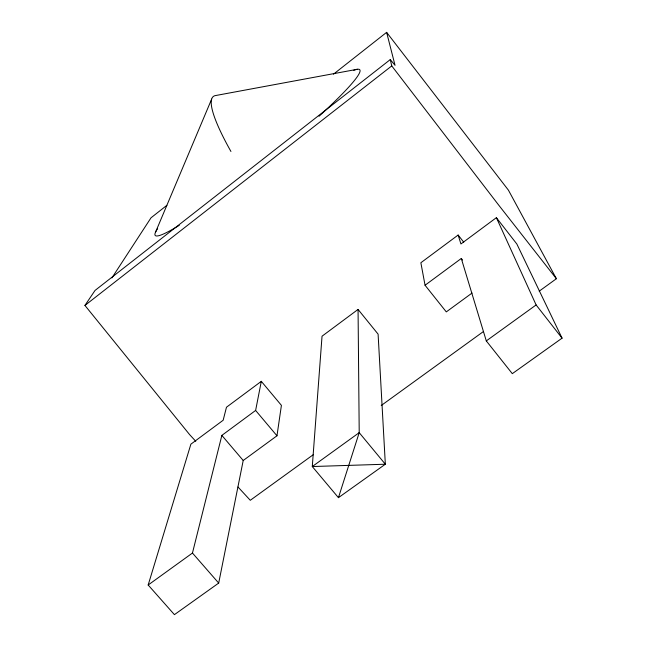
<?xml version="1.0" encoding="UTF-8"?>
<svg xmlns="http://www.w3.org/2000/svg" width="647" height="647" viewBox="0 0 647 647"><rect width="100%" height="100%" fill="white"/><g stroke="black" fill="none" stroke-linecap="round" stroke-linejoin="round"><path stroke-width="0.97" d="M276.973 435.795L281.413 405.354L261.307 381.342L226.474 407.23L223.158 420.251L190.881 444.174L148.171 585.009L174.423 614.65L218.694 583.076L243.215 460.486L276.973 435.795L255.622 410.441L261.307 381.342M148.171 585.009L192.458 553.039L221.856 435.391L255.622 410.441M338.438 497.664L359.214 432.657L358.058 309.428L322.036 336.205L312.283 466.544L338.438 497.664L385.337 464.222L378.099 334.143L358.058 309.428M155.515 232.241L211.634 99.161M111.899 277.911L151.026 217.788L166.894 205.301M195.75 441.262L189.62 434.622L84.935 305.433L95.028 290.446L390.278 59.581L395.034 65.315L386.623 32.35L333.48 74.179M84.935 305.433L391.758 65.913L390.278 59.581M463.753 242.204L458.133 235.047L420.865 262.747L425.055 285.246L446.293 311.894L472.043 293.051M425.055 285.246L461.295 258.468L486.301 340.912L512.303 373.659L562.065 338.163L516.864 244.04L496.386 217.675L460.939 243.959L458.133 235.047M313.31 454.679L250.284 500.293L238.015 487.013M381.237 405.507L483.544 331.458M539.202 291.174L556.388 278.728L508.429 190.169L386.623 32.35M486.301 340.912L536.12 304.947L496.386 217.675M357.37 69.269L215.694 95.53A157.383 25.759 52.6 0 0 230.939 151.479M192.458 553.039L218.694 583.076M221.856 435.391L243.215 460.486M461.295 258.468L462.548 260.054M556.388 278.728L498.594 204.978L391.758 65.913M536.12 304.947L562.065 338.163M353.747 70.288A131.616 12.43 -39 0 1 319.036 116.258M179.251 225.334A131.616 12.43 -39 0 1 176.121 227.234M175.305 227.712A131.616 12.43 -39 0 1 157.625 228.634M359.214 432.657L312.283 466.544L385.337 464.222L359.214 432.657"/></g></svg>
